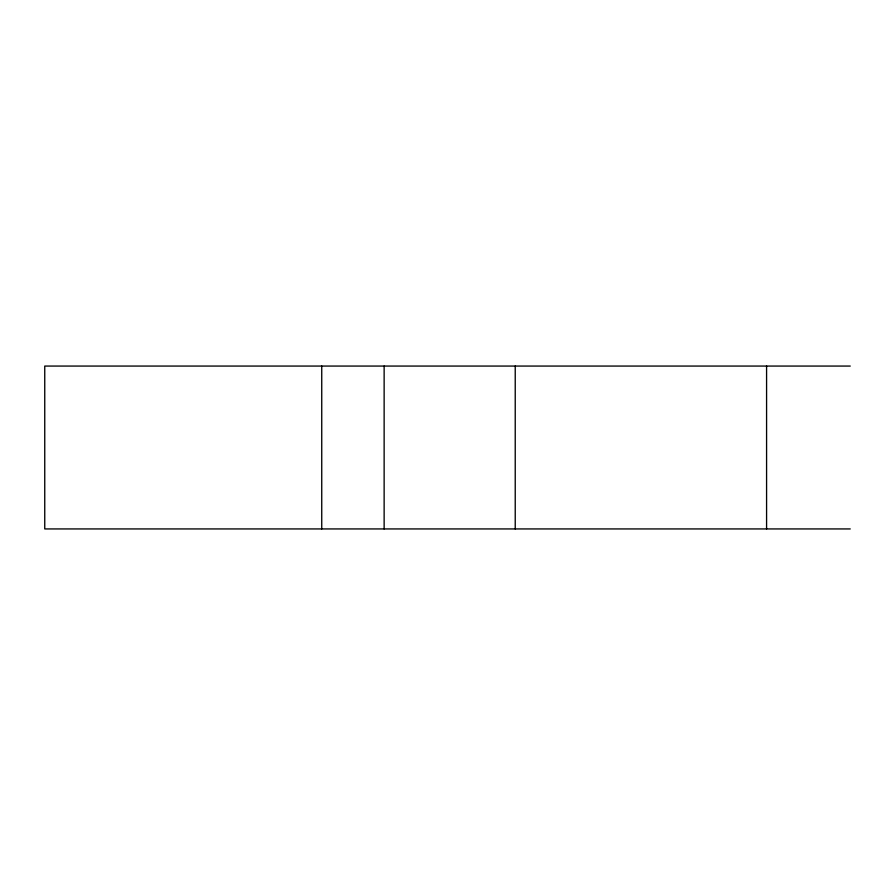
<?xml version="1.0" encoding="UTF-8"?>
<svg xmlns="http://www.w3.org/2000/svg" width="895" height="895" viewBox="0 0 895 895"><rect width="100%" height="100%" fill="white"/><g stroke="black" fill="none" stroke-linecap="round" stroke-linejoin="round"><path stroke-width="1.34" d="M850.25 366.066L44.75 366.066L44.75 528.934L850.25 528.934M766.579 366.066L766.579 528.934M515.229 366.066L515.229 528.934M384.134 366.066L384.134 528.934M321.741 366.066L321.741 528.934"/></g></svg>
